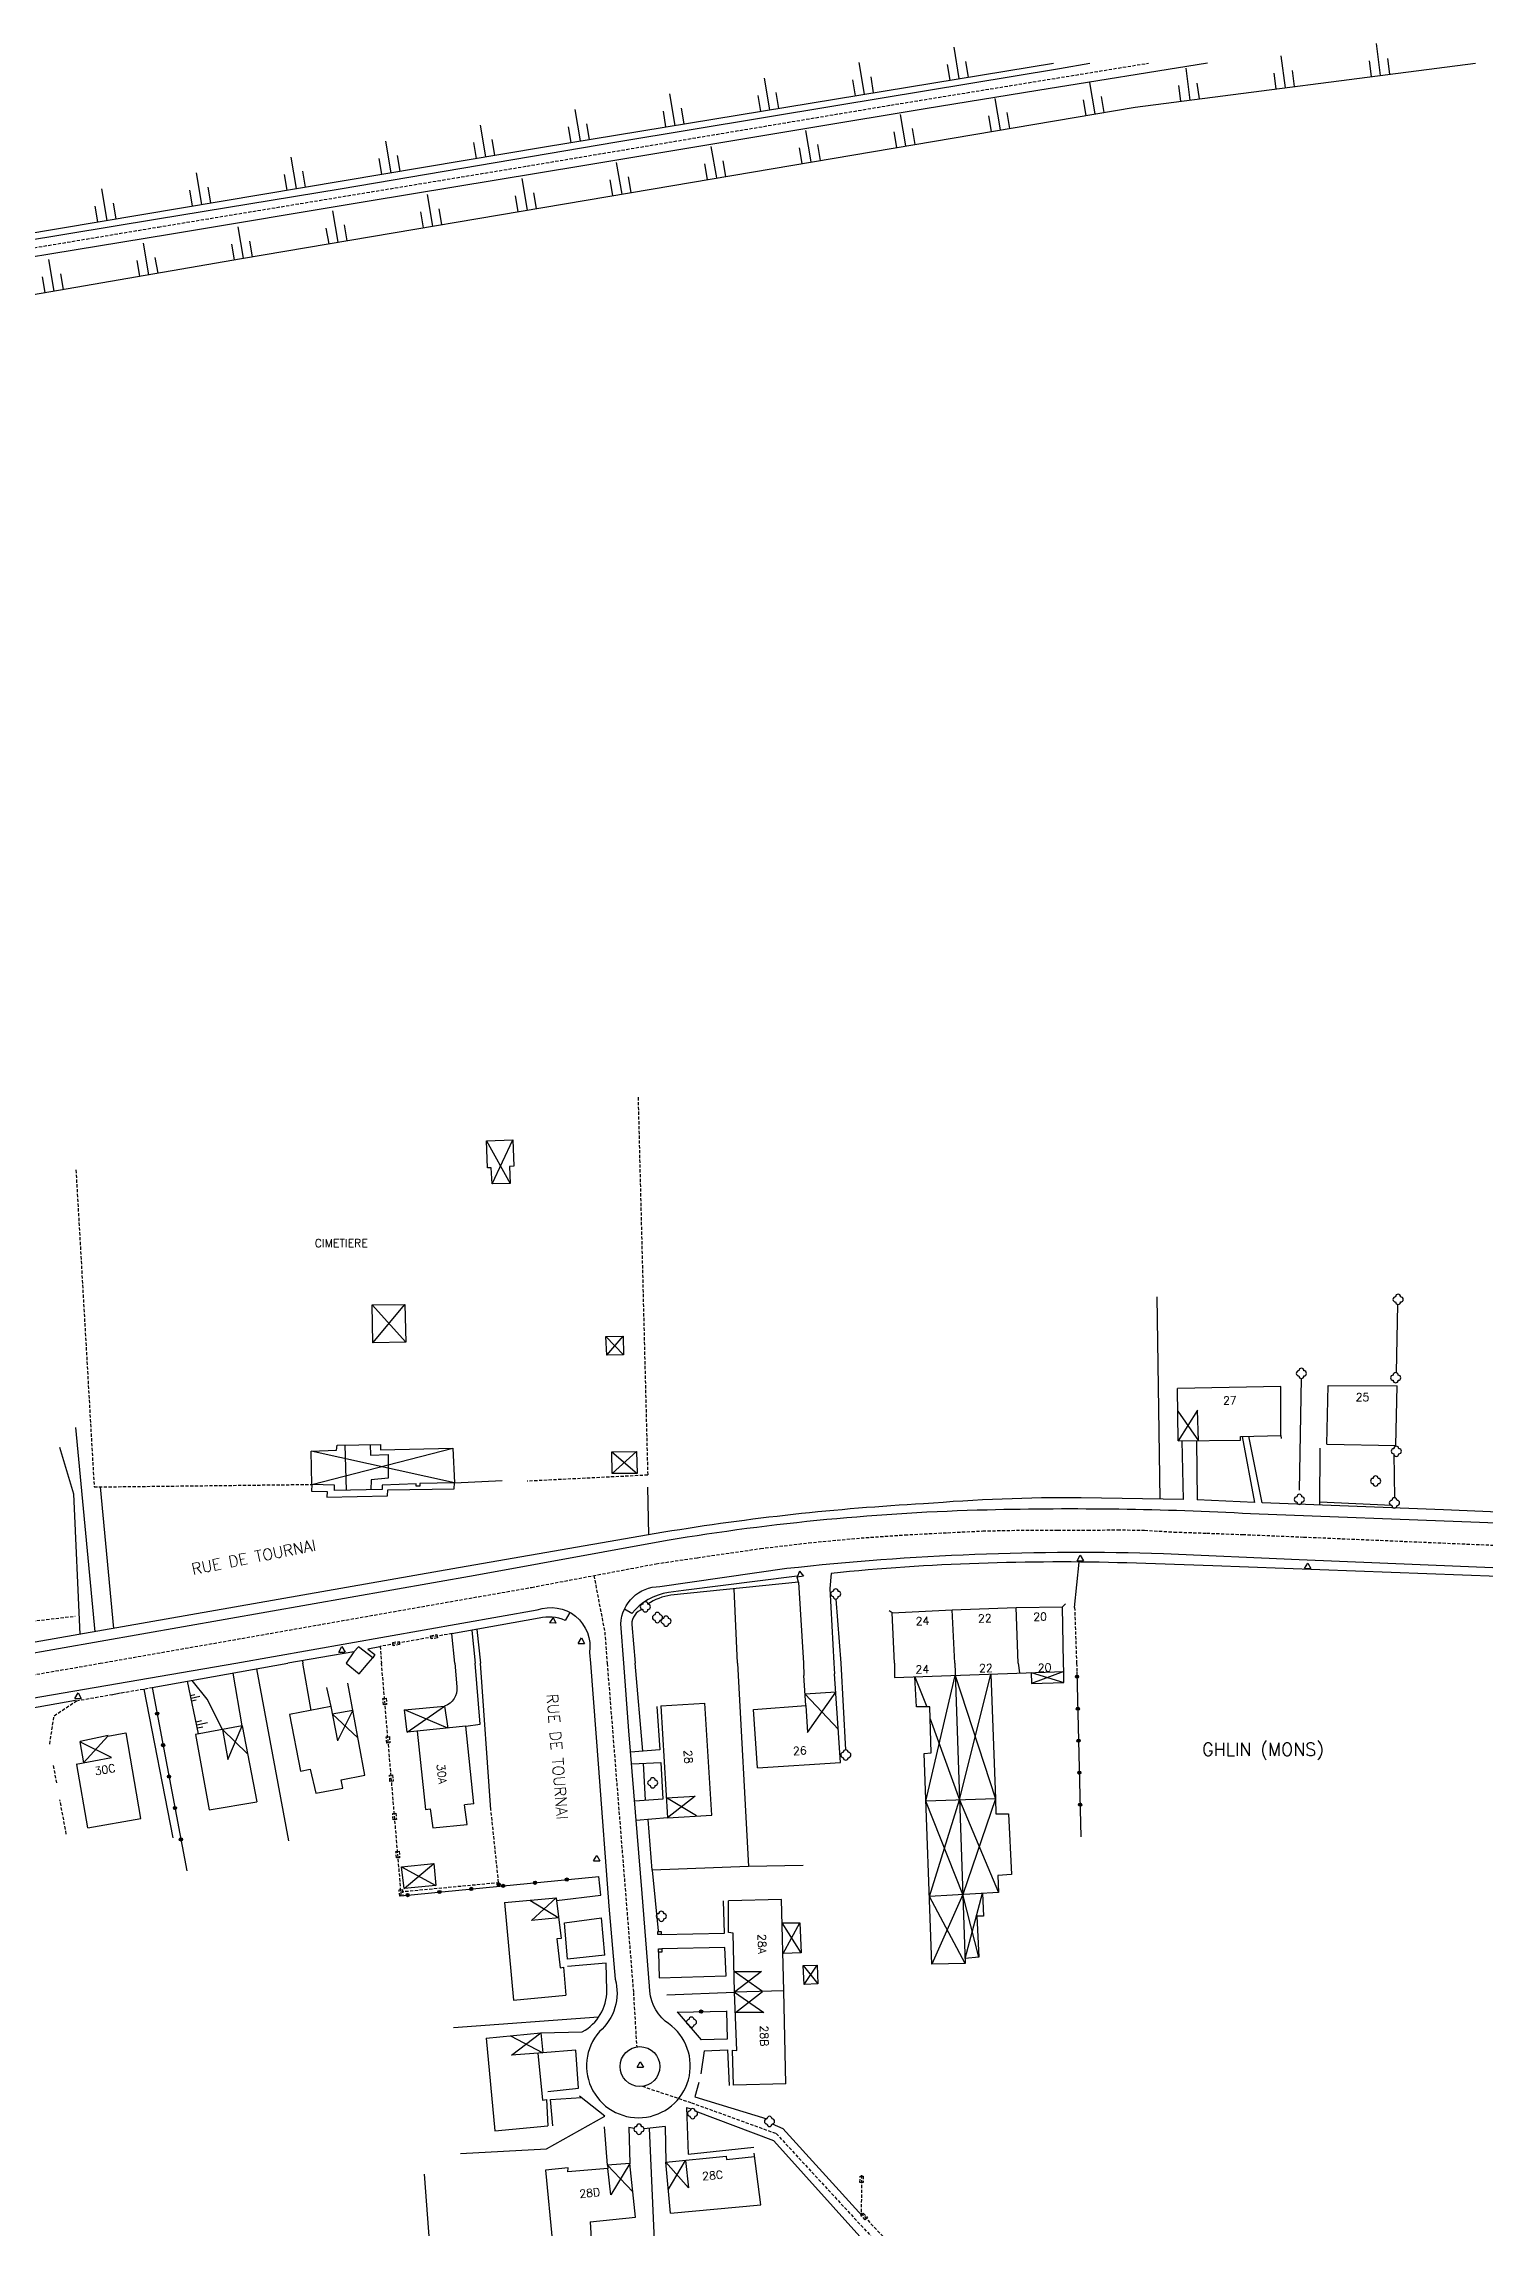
# Model space of a CAD drawing. Header units: millimetres. Extents: x 115992 to 117000, y 129000 to 130003.
# Drawn here: x 116596.4 to 116821.6, y 129661.9 to 130003 of the extents above; entities that cross this region are included whole.
import ezdxf
from ezdxf.enums import TextEntityAlignment as Align

# ---------------------------------------------------------------- set-up
doc = ezdxf.new("R2010")
doc.units = ezdxf.units.MM
doc.linetypes.add('DASHED', pattern=[0.75, 0.5, -0.25])
for name, color, linetype in [('W0001', 6, 'DASHED'), ('W0008', 7, 'CONTINUOUS'), ('W0100', 7, 'CONTINUOUS'), ('W0112', 1, 'DASHED'), ('W0211', 2, 'CONTINUOUS'), ('W0300', 7, 'CONTINUOUS'), ('W0310', 3, 'CONTINUOUS'), ('W0322', 7, 'CONTINUOUS'), ('W0471', 7, 'CONTINUOUS'), ('W0515', 5, 'CONTINUOUS'), ('W0980', 7, 'CONTINUOUS'), ('W0984', 7, 'CONTINUOUS'), ('W0989', 7, 'CONTINUOUS'), ('W0991', 7, 'CONTINUOUS')]:
    doc.layers.add(name, color=color, linetype=linetype)
doc.styles.get("Standard").update_dxf_attribs({"font": 'romans.shx', "width": 0.85})

msp = doc.modelspace()

# ---------------------------------------------------------------- linework, layer by layer
at = {"layer": 'W0001'}
for points in [[(116500, 129955.21), (116555, 129964.48), (116614.34, 129974.39), (116671.96, 129983.91), (116728.83, 129993.44), (116769.12, 130000)], [(116605.27, 129750), (116672.69, 129761.87), (116692.15, 129765.55), (116698.6, 129766.5), (116708.46, 129767.93), (116715.98, 129768.82), (116724.17, 129769.59), (116731.04, 129770.06), (116737.7, 129770.41), (116743.2, 129770.68), (116749.18, 129770.8), (116754.89, 129770.8), (116759.58, 129770.79), (116764.27, 129770.86), (116768.48, 129770.78), (116773.1, 129770.51), (116778.19, 129770.33), (116783.82, 129770.12), (116793.33, 129769.73), (116828.05, 129768.24), (116875.88, 129766.35), (116895.36, 129765.67), (116914.33, 129764.8), (117000, 129761.03)], [(116682.42, 129763.71), (116684.12, 129754.87), (116684.5, 129750)], [(116500, 129731.88), (116605.27, 129750)], [(116684.5, 129750), (116688.6, 129698.57), (116689.11, 129690.07)], [(116690, 129683.92), (116697.66, 129681.35), (116710.91, 129676.54), (116774.34, 129607.87), (116775.74, 129606.69), (116776.53, 129605.94), (116788.21, 129594.22), (116790.37, 129592.24), (116791.27, 129587.49), (116796.03, 129575.93), (116801.02, 129565.05), (116804.14, 129558.5)]]:
    msp.add_lwpolyline(points, dxfattribs=at)
at = {"layer": 'W0008'}
for points in [[(116778.32, 130000), (116751.78, 129995.7), (116734.2, 129992.86), (116716.31, 129989.88), (116680.7, 129983.96), (116646.98, 129978.4), (116616.09, 129973.23), (116575.45, 129966.57), (116554.56, 129963.07), (116536.3, 129960.1), (116500, 129953.91)], [(116500, 129956.48), (116540.44, 129963.37), (116578.62, 129969.77), (116614.23, 129975.66), (116642.8, 129980.38), (116686.01, 129987.68), (116720.25, 129993.37), (116755.21, 129999.17), (116759.92, 130000)], [(116785.68, 129775.11), (116776.68, 129775.52)], [(116892.41, 129771.05), (116892.41, 129770.7), (116815.21, 129773.96), (116786.84, 129775.09)], [(116500, 129728.32), (116626.46, 129750)], [(116613.42, 129746.23), (116634.61, 129750)], [(116644.91, 129751.81), (116634.61, 129750)], [(116648.96, 129752.55), (116647.11, 129752.2), (116648.17, 129751.38), (116647.86, 129750.87)], [(116549.92, 129735.18), (116578.9, 129740.23), (116601.42, 129744.22)], [(116606.97, 129745.07), (116608.47, 129745.39)]]:
    msp.add_lwpolyline(points, dxfattribs=at)
for points in [[(116774.54, 129775.58), (116758.55, 129775.86, 0.022279), (116733.95, 129774.91, 0.027383), (116693.35, 129770.47), (116661.27, 129764.9), (116584.36, 129751.41), (116576.63, 129750)], [(116585.68, 129750), (116663.87, 129763.76), (116693.89, 129769.25, -0.034799), (116743.9, 129774, -0.019705), (116785.05, 129773.41), (116820.8, 129772.06), (116902.46, 129768.8), (116971.74, 129766.06), (117000, 129764.57)], [(116687.1, 129750), (116686.63, 129756.16, -0.400388), (116692.75, 129762), (116712.59, 129764.85, -0.034872), (116771.42, 129767.17), (116792.62, 129766.22), (116868.3, 129763.08), (116894.23, 129762.1, -0.480608), (116902.24, 129754.91), (116902.4, 129750)], [(116714.2, 129763.64), (116696.41, 129761.4), (116694.1, 129761.06, 0.192002), (116688.34, 129757.78), (116687.19, 129758.44)], [(116829.29, 129763.35), (116779.14, 129765.25), (116765.71, 129765.68, 0.032457), (116719.5, 129764.05, 4.95447)], [(116626.46, 129750), (116673.58, 129758.33, -0.573076), (116681.74, 129751.68), (116681.9, 129750)], [(116678.66, 129757.95), (116677.93, 129756.69, 0.171203), (116673.87, 129757.03), (116660.25, 129754.58)], [(116681.9, 129750), (116683.14, 129733.6), (116684.77, 129712.04), (116685.74, 129700.66, -0.294258), (116683.28, 129692.47, 2.753554), (116693.57, 129694.07, -0.212703), (116691.11, 129699.54), (116689.99, 129714.06), (116687.9, 129739.43), (116687.1, 129750)]]:
    msp.add_lwpolyline(points, format="xyb", dxfattribs=at)
msp.add_circle((116689.62, 129687), 3.11, dxfattribs=at)
at = {"layer": 'W0100'}
for points in [[(116665.65, 129831.65), (116669.74, 129831.78), (116669.91, 129827.67), (116669.26, 129827.63), (116669.32, 129824.94), (116666.51, 129824.9), (116666.36, 129827.4), (116665.78, 129827.4), (116665.65, 129831.65), (116669.32, 129824.94)], [(116666.51, 129824.9), (116669.74, 129831.78)], [(116647.79, 129805.98), (116652.89, 129806.04), (116653.05, 129800.17), (116647.89, 129800.05), (116647.79, 129805.98), (116653.05, 129800.17)], [(116647.89, 129800.05), (116652.89, 129806.04)], [(116684.29, 129801.05), (116687.02, 129801.09), (116687.06, 129798.2), (116684.45, 129798.14), (116684.29, 129801.05), (116687.06, 129798.2)], [(116684.45, 129798.14), (116687.02, 129801.09)], [(116783.47, 129785.43), (116789.8, 129785.61), (116789.75, 129793.27), (116773.65, 129792.93)], [(116773.75, 129784.74), (116773.65, 129792.93)], [(116796.94, 129784.26), (116797.15, 129793.38)], [(116797.15, 129793.38), (116807.97, 129793.35)], [(116807.76, 129784.02), (116807.97, 129793.35)], [(116773.69, 129789.37), (116776.9, 129784.78), (116776.77, 129789.54), (116773.75, 129784.74)], [(116638.37, 129777.95), (116638.25, 129783.16), (116642.19, 129783.3), (116642.28, 129784.08), (116649.06, 129784.21), (116649.1, 129783.35), (116660.37, 129783.62), (116660.65, 129778.22), (116655.21, 129778.08), (116655.21, 129777.66), (116654.67, 129777.65), (116654.67, 129778.05), (116649.33, 129777.81), (116649.33, 129777.17), (116641.87, 129776.99), (116641.87, 129777.81), (116638.37, 129777.95), (116660.37, 129783.62)], [(116643.75, 129777.03), (116643.56, 129784.1)], [(116647.46, 129784.18), (116647.5, 129782.52), (116650.25, 129782.61), (116650.29, 129778.91), (116647.64, 129778.68), (116647.55, 129777.12)], [(116773.75, 129784.74), (116783.48, 129784.87)], [(116783.48, 129784.87), (116783.47, 129785.43)], [(116789.8, 129785.61), (116789.84, 129785.13)], [(116796.94, 129784.26), (116807.76, 129784.02)], [(116660.65, 129778.22), (116638.25, 129783.16)], [(116685.22, 129783.04), (116689.06, 129783.09), (116689.2, 129779.67), (116685.27, 129779.63), (116685.22, 129783.04), (116689.2, 129779.67)], [(116685.27, 129779.63), (116689.06, 129783.09)], [(116660.65, 129778.22), (116668.07, 129778.54)], [(116729.02, 129757.87), (116728.57, 129758.21)], [(116729.02, 129757.87), (116738.39, 129758.35), (116748.39, 129758.72), (116755.68, 129758.84), (116756.12, 129759.27)], [(116729.42, 129750), (116729.02, 129757.87)], [(116738.82, 129750), (116738.39, 129758.35)], [(116748.71, 129750), (116748.39, 129758.72)], [(116755.83, 129750), (116755.68, 129758.84)], [(116644.91, 129751.81), (116643.7, 129750)], [(116643.7, 129750), (116645.75, 129748.36), (116647.14, 129750)], [(116647.14, 129750), (116647.86, 129750.87), (116645.66, 129752.56), (116644.91, 129751.81)], [(116729.42, 129750), (116729.41, 129747.77), (116755.84, 129748.74), (116755.83, 129750)], [(116738.82, 129750), (116740.46, 129703.12), (116735.26, 129702.99), (116734.03, 129735.92), (116735.15, 129736), (116734.92, 129743.18), (116732.85, 129743.18), (116732.57, 129747.89), (116734.47, 129743.18)], [(116748.71, 129750), (116748.93, 129748.49)], [(116628.29, 129735.88), (116624.39, 129739.67), (116625.2, 129734.99), (116627.45, 129740.24), (116626.03, 129748.47)], [(116636.55, 129733.16), (116638.08, 129733.45), (116638.97, 129729.72), (116643.21, 129730.51), (116642.93, 129731.82), (116646.61, 129732.52), (116643.95, 129746.9)], [(116707.36, 129742.8), (116715.53, 129743.39), (116715.24, 129748.1)], [(116720.97, 129734.53), (116720.04, 129748.35)], [(116734.98, 129741.33), (116739.56, 129728.66), (116744.47, 129748.32), (116745.19, 129728.83), (116734.31, 129728.44), (116738.88, 129748.12), (116745.19, 129728.83), (116745.25, 129726.5), (116747.21, 129726.5), (116747.66, 129717.01), (116745.53, 129716.84), (116745.64, 129714.21), (116734.86, 129713.59), (116739.56, 129728.66), (116745.64, 129714.21)], [(116750.78, 129748.56), (116750.81, 129746.83), (116755.87, 129747.01), (116755.84, 129748.74), (116750.81, 129746.83)], [(116750.78, 129748.56), (116755.87, 129747.01)], [(116641.33, 129743.23), (116634.86, 129741.98)], [(116640.64, 129746.2), (116641.33, 129743.23)], [(116641.33, 129743.23), (116642.36, 129737.88)], [(116653.22, 129739.22), (116652.85, 129742.73), (116659.1, 129743.3), (116659.59, 129739.88), (116652.85, 129742.73)], [(116653.22, 129739.22), (116659.1, 129743.3)], [(116692.89, 129743.34), (116699.74, 129743.76)], [(116692.89, 129743.34), (116693.95, 129725.87)], [(116700.85, 129726.29), (116699.74, 129743.76)], [(116715.53, 129743.39), (116715.82, 129739.17), (116720.24, 129745.47), (116715.42, 129745.18), (116720.63, 129739.68)], [(116627.45, 129740.24), (116620.17, 129738.88)], [(116627.45, 129740.24), (116629.73, 129728.35)], [(116634.86, 129741.98), (116636.55, 129733.16)], [(116641.55, 129742.1), (116644.73, 129742.67), (116642.36, 129737.88)], [(116641.55, 129742.1), (116645.53, 129738.37)], [(116662.4, 129740.17), (116653.22, 129739.22)], [(116663.65, 129728.05), (116662.4, 129740.17)], [(116707.97, 129733.66), (116707.36, 129742.8)], [(116601.54, 129734.22), (116607.03, 129735.27), (116602.11, 129737.75), (116602.68, 129734.46), (116606.46, 129738.64), (116609.26, 129739.13)], [(116606.5, 129738.72), (116602.15, 129737.79)], [(116611.6, 129725.74), (116609.31, 129739.14)], [(116620.17, 129738.88), (116622.32, 129727.12)], [(116654.83, 129739.39), (116656.13, 129727.15), (116656.86, 129727.25), (116657.23, 129724.28), (116662.6, 129724.8), (116662.23, 129727.9)], [(116603.33, 129724.31), (116601.62, 129734.17)], [(116707.97, 129733.66), (116720.97, 129734.53)], [(116622.32, 129727.12), (116629.73, 129728.35)], [(116663.65, 129728.05), (116662.23, 129727.9)], [(116698.46, 129726.15), (116693.76, 129728.96), (116698.25, 129729.22), (116693.95, 129725.87)], [(116693.95, 129725.87), (116700.85, 129726.29)], [(116745.19, 129728.83), (116740.08, 129713.89), (116734.31, 129728.44)], [(116603.33, 129724.31), (116611.6, 129725.74)], [(116652.34, 129718.21), (116657.39, 129718.73), (116657.72, 129715.29), (116652.75, 129714.81), (116652.34, 129718.21), (116657.72, 129715.29)], [(116652.75, 129714.81), (116657.39, 129718.73)], [(116668.45, 129712.62), (116676.54, 129713.38)], [(116668.45, 129712.62), (116669.88, 129697.39)], [(116672.39, 129712.99), (116676.92, 129710.25), (116672.67, 129709.84), (116676.54, 129713.38)], [(116676.54, 129713.38), (116677.31, 129707.02), (116676.63, 129706.93), (116677.13, 129702.43), (116677.68, 129702.52), (116678.05, 129698.15)], [(116704.41, 129698.61), (116704.17, 129707.84), (116703.47, 129707.92), (116703.48, 129712.9)], [(116711.76, 129713.11), (116703.48, 129712.9)], [(116712.13, 129698.82), (116711.76, 129713.11)], [(116740.46, 129703.12), (116734.86, 129713.59)], [(116742.56, 129704.08), (116740.08, 129713.89), (116735.26, 129702.99)], [(116743.17, 129714.07), (116743.29, 129710.52), (116742.28, 129710.52), (116742.56, 129704.08), (116740.43, 129703.9), (116743.17, 129714.07)], [(116714.8, 129704.78), (116711.85, 129709.47)], [(116711.85, 129709.47), (116714.63, 129709.43), (116714.8, 129704.78), (116711.98, 129704.69), (116714.63, 129709.43)], [(116715.12, 129702.78), (116717.33, 129702.82), (116717.41, 129699.92), (116715.29, 129699.8), (116715.12, 129702.78), (116717.41, 129699.92)], [(116715.29, 129699.8), (116717.33, 129702.82)], [(116704.24, 129684.12), (116704.08, 129689.55), (116704.74, 129689.51), (116704.41, 129698.61), (116708.99, 129695.43), (116704.53, 129695.47), (116708.75, 129698.73)], [(116708.75, 129698.73), (116704.33, 129701.84), (116708.62, 129701.84), (116704.41, 129698.61)], [(116712.13, 129698.82), (116704.41, 129698.61)], [(116712.44, 129684.3), (116712.13, 129698.82)], [(116669.88, 129697.39), (116678.05, 129698.15)], [(116665.58, 129691.43), (116674.14, 129692.25)], [(116669.4, 129691.79), (116674.44, 129689.15)], [(116674.14, 129692.25), (116674.44, 129689.15), (116669.57, 129688.78), (116674.14, 129692.25)], [(116665.58, 129691.43), (116666.95, 129676.95)], [(116673.65, 129689.09), (116674.37, 129681.76), (116675.04, 129681.84), (116675.25, 129677.74)], [(116712.44, 129684.3), (116704.24, 129684.12)], [(116666.95, 129676.95), (116675.25, 129677.74)], [(116688.06, 129671.86), (116684.53, 129671.58), (116684.6, 129671.09), (116678.35, 129670.57), (116678.39, 129671.17), (116674.87, 129670.83), (116675.96, 129659.44), (116681.98, 129660.11)], [(116684.53, 129671.58), (116688.52, 129667.41)], [(116688.06, 129671.86), (116685.09, 129666.95), (116684.6, 129671.09)], [(116688.94, 129663.48), (116688.06, 129671.86)], [(116693.65, 129672.04), (116703.07, 129672.98), (116703.14, 129672.46), (116707.51, 129672.96)], [(116694.05, 129667.74), (116696.74, 129672.35), (116697.19, 129668.04), (116693.65, 129672.04)], [(116694.39, 129664.1), (116693.65, 129672.04)], [(116708.51, 129665.41), (116707.45, 129673.47)], [(116694.39, 129664.1), (116708.51, 129665.41)], [(116681.84, 129662.73), (116688.94, 129663.48)], [(116681.84, 129662.73), (116681.98, 129660.11)]]:
    msp.add_lwpolyline(points, dxfattribs=at)
at = {"layer": 'W0112'}
for p, q in [((116650.99, 129753.25), (116651.98, 129753.42)), ((116651.08, 129752.75), (116650.99, 129753.25)), ((116651.98, 129753.42), (116652.06, 129752.93)), ((116656.9, 129754.3), (116657.88, 129754.48)), ((116656.99, 129753.81), (116656.9, 129754.3)), ((116657.97, 129753.99), (116656.99, 129753.81)), ((116657.88, 129754.48), (116657.97, 129753.99)), ((116652.06, 129752.93), (116651.08, 129752.75)), ((116649.46, 129744.5), (116649.95, 129744.54)), ((116649.54, 129743.5), (116649.46, 129744.5)), ((116650.04, 129743.54), (116649.54, 129743.5)), ((116649.95, 129744.54), (116650.04, 129743.54)), ((116649.97, 129738.52), (116650.46, 129738.56)), ((116650.05, 129737.52), (116649.97, 129738.52)), ((116650.55, 129737.57), (116650.05, 129737.52)), ((116650.46, 129738.56), (116650.55, 129737.57)), ((116650.47, 129732.54), (116650.97, 129732.58)), ((116650.56, 129731.55), (116650.47, 129732.54)), ((116651.06, 129731.59), (116650.56, 129731.55)), ((116650.97, 129732.58), (116651.06, 129731.59)), ((116650.98, 129726.56), (116651.48, 129726.61)), ((116651.07, 129725.57), (116650.98, 129726.56)), ((116651.48, 129726.61), (116651.56, 129725.61)), ((116651.56, 129725.61), (116651.07, 129725.57)), ((116651.49, 129720.58), (116651.99, 129720.63)), ((116651.58, 129719.59), (116651.49, 129720.58)), ((116652.07, 129719.63), (116651.58, 129719.59)), ((116651.99, 129720.63), (116652.07, 129719.63)), ((116652, 129714.61), (116652.5, 129714.65)), ((116652.08, 129713.61), (116652, 129714.61)), ((116652.58, 129713.65), (116652.08, 129713.61)), ((116652.5, 129714.65), (116652.58, 129713.65)), ((116692.43, 129707.62), (116692.43, 129708.12)), ((116692.43, 129708.12), (116692.93, 129708.12)), ((116692.93, 129707.62), (116692.43, 129707.62)), ((116692.93, 129708.12), (116692.93, 129707.62)), ((116692.52, 129704.88), (116692.52, 129705.38)), ((116692.52, 129705.38), (116693.02, 129705.38)), ((116693.02, 129704.88), (116692.52, 129704.88)), ((116693.02, 129705.38), (116693.02, 129704.88)), ((116724, 129668.9), (116724.02, 129669.9)), ((116724.5, 129668.89), (116724, 129668.9)), ((116724.02, 129669.9), (116724.52, 129669.89)), ((116724.52, 129669.89), (116724.5, 129668.89)), ((116724.14, 129663.78), (116724.5, 129664.12)), ((116724.82, 129663.05), (116724.14, 129663.78)), ((116724.5, 129664.12), (116725.19, 129663.39)), ((116725.19, 129663.39), (116724.82, 129663.05))]:
    msp.add_line(p, q, dxfattribs=at)
for points in [[(116689.33, 129838.44), (116690.83, 129779.4), (116671.98, 129778.45)], [(116601.48, 129827.08), (116604.33, 129777.55), (116638.37, 129777.95)], [(116577.47, 129754.62), (116601.36, 129757.36)], [(116757.54, 129758.74), (116757.86, 129750)], [(116660.27, 129754.65), (116649.01, 129752.64), (116649.24, 129750)], [(116652.33, 129713.69), (116649.24, 129750)], [(116757.86, 129750), (116757.91, 129748.65)], [(116597.39, 129737.39), (116598.06, 129741.81), (116601.56, 129744.14), (116607.15, 129745.14)], [(116608.56, 129745.39), (116613.4, 129746.22)], [(116598.48, 129731.31), (116597.98, 129734.06)], [(116599.98, 129723.32), (116598.98, 129728.65)], [(116652.2, 129714.31), (116667.52, 129715.76), (116666.34, 129727.1)], [(116724.27, 129670.01), (116724.19, 129664.1), (116745.61, 129641.19), (116744.86, 129658.52)]]:
    msp.add_lwpolyline(points, dxfattribs=at)
at = {"layer": 'W0211'}
for p, q in [((116738.65, 130002.5), (116739.46, 129997.57)), ((116804.67, 130003.04), (116805.31, 129998.08)), ((116723.85, 130000.07), (116724.66, 129995.13)), ((116737.63, 129999.8), (116738.04, 129997.33)), ((116740.48, 130000.27), (116740.89, 129997.8)), ((116774.91, 129999.19), (116775.56, 129994.23)), ((116789.79, 130001.11), (116790.43, 129996.15)), ((116791.54, 129998.82), (116791.86, 129996.34)), ((116803.56, 130000.37), (116803.88, 129997.89)), ((116806.42, 130000.74), (116806.74, 129998.26)), ((116709.05, 129997.63), (116709.86, 129992.7)), ((116722.83, 129997.36), (116723.24, 129994.9)), ((116725.68, 129997.83), (116726.09, 129995.37)), ((116759.88, 129996.99), (116760.72, 129992.06)), ((116773.8, 129996.52), (116774.12, 129994.04)), ((116776.67, 129996.89), (116776.99, 129994.41)), ((116788.68, 129998.45), (116789, 129995.97)), ((116679.45, 129992.76), (116680.26, 129987.83)), ((116693.23, 129992.5), (116693.63, 129990.03)), ((116694.25, 129995.2), (116695.06, 129990.26)), ((116696.08, 129992.96), (116696.48, 129990.5)), ((116708.03, 129994.93), (116708.44, 129992.46)), ((116710.88, 129995.4), (116711.28, 129992.93)), ((116745.09, 129994.49), (116745.93, 129989.56)), ((116746.93, 129992.26), (116747.35, 129989.8)), ((116758.88, 129994.28), (116759.29, 129991.82)), ((116761.72, 129994.76), (116762.14, 129992.3)), ((116664.63, 129990.29), (116665.46, 129985.36)), ((116678.43, 129990.06), (116678.83, 129987.59)), ((116681.28, 129990.53), (116681.68, 129988.06)), ((116715.51, 129989.48), (116716.35, 129984.55)), ((116729.3, 129989.28), (116729.71, 129986.81)), ((116730.3, 129991.98), (116731.14, 129987.05)), ((116732.14, 129989.76), (116732.56, 129987.29)), ((116744.09, 129991.78), (116744.5, 129989.32)), ((116635.05, 129985.33), (116635.88, 129980.4)), ((116649.84, 129987.81), (116650.67, 129982.88)), ((116651.68, 129985.58), (116652.09, 129983.12)), ((116663.62, 129987.59), (116664.04, 129985.12)), ((116666.47, 129988.07), (116666.89, 129985.6)), ((116700.72, 129986.98), (116701.56, 129982.05)), ((116714.51, 129986.78), (116714.92, 129984.31)), ((116717.35, 129987.26), (116717.77, 129984.79)), ((116620.25, 129982.85), (116621.08, 129977.91)), ((116634.04, 129982.62), (116634.45, 129980.16)), ((116636.89, 129983.1), (116637.3, 129980.64)), ((116648.83, 129985.11), (116649.25, 129982.64)), ((116671.14, 129981.96), (116671.98, 129977.03)), ((116684.93, 129981.77), (116685.35, 129979.3)), ((116685.93, 129984.47), (116686.77, 129979.54)), ((116687.77, 129982.25), (116688.19, 129979.78)), ((116699.72, 129984.27), (116700.13, 129981.81)), ((116702.56, 129984.75), (116702.98, 129982.29)), ((116605.46, 129980.36), (116606.29, 129975.43)), ((116619.25, 129980.14), (116619.66, 129977.68)), ((116622.09, 129980.62), (116622.51, 129978.15)), ((116656.35, 129979.45), (116657.19, 129974.52)), ((116670.14, 129979.25), (116670.56, 129976.79)), ((116672.98, 129979.74), (116673.4, 129977.27)), ((116604.45, 129977.66), (116604.87, 129975.19)), ((116607.3, 129978.14), (116607.71, 129975.67)), ((116641.57, 129976.94), (116642.4, 129972.01)), ((116655.35, 129976.74), (116655.77, 129974.28)), ((116658.2, 129977.23), (116658.62, 129974.76)), ((116611.98, 129971.87), (116612.83, 129966.94)), ((116625.77, 129971.72), (116626.19, 129969.25)), ((116626.78, 129974.42), (116627.62, 129969.5)), ((116628.62, 129972.2), (116629.04, 129969.74)), ((116640.56, 129974.23), (116640.98, 129971.77)), ((116643.41, 129974.71), (116643.83, 129972.25)), ((116597.2, 129969.32), (116598.05, 129964.39)), ((116610.99, 129969.16), (116611.41, 129966.7)), ((116613.83, 129969.65), (116614.26, 129967.19)), ((116596.21, 129966.61), (116596.63, 129964.14)), ((116599.05, 129967.1), (116599.48, 129964.64)), ((116620.08, 129745.05), (116619.4, 129744.9)), ((116620.85, 129744.8), (116619.48, 129744.51)), ((116620.25, 129744.26), (116619.56, 129744.11)), ((116621.09, 129740.99), (116620.26, 129740.81)), ((116622.02, 129740.69), (116620.36, 129740.33)), ((116621.29, 129740.03), (116620.46, 129739.85))]:
    msp.add_line(p, q, dxfattribs=at)
for points in [[(116500, 129947), (116557.76, 129957.43), (116627.33, 129969.45), (116691.35, 129980.32), (116767.02, 129993.13), (116820.18, 130000)], [(116620.65, 129738.97), (116618.91, 129747.21)]]:
    msp.add_lwpolyline(points, dxfattribs=at)
at = {"layer": 'W0300'}
for centre, start, end in [((116807.7, 129806.86), 90, 270), ((116808.1, 129807.26), 0, 180), ((116808.1, 129806.46), 180, 0), ((116808.5, 129806.86), 270, 90), ((116792.59, 129795.3), 90, 270), ((116792.99, 129795.7), 0, 180), ((116792.99, 129794.9), 180, 0), ((116793.39, 129795.3), 270, 90), ((116807.32, 129794.62), 90, 270), ((116807.72, 129795.02), 0, 180), ((116807.72, 129794.22), 180, 0), ((116808.12, 129794.62), 270, 90), ((116807.82, 129783.53), 0, 180), ((116807.42, 129783.13), 90, 270), ((116807.82, 129782.73), 180, 0), ((116808.22, 129783.13), 270, 90), ((116804.19, 129778.48), 90, 270), ((116804.59, 129778.88), 0, 180), ((116804.59, 129778.08), 180, 0), ((116804.99, 129778.48), 270, 90), ((116792.27, 129775.61), 90, 270), ((116792.67, 129776.01), 0, 180), ((116792.67, 129775.21), 180, 0), ((116793.07, 129775.61), 270, 90), ((116807.13, 129775.06), 90, 270), ((116807.53, 129775.46), 0, 180), ((116807.53, 129774.66), 180, 0), ((116807.93, 129775.06), 270, 90), ((116719.82, 129760.84), 90, 270), ((116720.22, 129761.24), 0, 180), ((116720.22, 129760.44), 180, 0), ((116720.62, 129760.84), 270, 90), ((116690.06, 129758.83), 90, 270), ((116690.46, 129759.23), 0, 180), ((116690.46, 129758.43), 180, 0), ((116690.86, 129758.83), 270, 90), ((116691.96, 129757.15), 90, 270), ((116692.36, 129757.55), 0, 180), ((116692.36, 129756.75), 180, 0), ((116692.76, 129757.15), 270, 90), ((116693.3, 129756.59), 90, 270), ((116693.7, 129756.99), 0, 180), ((116694.1, 129756.59), 270, 90), ((116693.7, 129756.19), 180, 0), ((116721.79, 129736.08), 0, 180), ((116721.39, 129735.68), 90, 270), ((116721.79, 129735.28), 180, 0), ((116722.19, 129735.68), 270, 90), ((116691.22, 129731.33), 90, 270), ((116691.62, 129731.73), 0, 180), ((116691.62, 129730.93), 180, 0), ((116692.02, 129731.33), 270, 90), ((116692.56, 129710.48), 90, 270), ((116692.96, 129710.88), 0, 180), ((116692.96, 129710.08), 180, 0), ((116693.36, 129710.48), 270, 90), ((116697.27, 129693.94), 90, 270), ((116697.67, 129694.34), 0, 180), ((116697.67, 129693.54), 180, 0), ((116698.07, 129693.94), 270, 90), ((116697.44, 129679.65), 90, 270), ((116697.84, 129680.05), 0, 180), ((116697.84, 129679.25), 180, 0), ((116698.24, 129679.65), 270, 90), ((116709.47, 129678.43), 90, 270), ((116709.87, 129678.83), 0, 180), ((116710.27, 129678.43), 270, 90), ((116689.07, 129677.21), 90, 270), ((116689.47, 129677.61), 0, 180), ((116689.47, 129676.81), 180, 0), ((116689.87, 129677.21), 270, 90), ((116709.87, 129678.03), 180, 0)]:
    msp.add_arc(centre, 0.4, start, end, dxfattribs=at)
at = {"layer": 'W0310'}
for points in [[(116808.03, 129806.07), (116807.81, 129795.41)], [(116792.96, 129794.5), (116792.66, 129777.05)], [(116807.42, 129782.73), (116807.52, 129775.86)], [(116691.01, 129770.06), (116690.85, 129777.53)], [(116807.13, 129774.66), (116795.85, 129775.16)], [(116704.85, 129750), (116704.37, 129761.66)], [(116719.27, 129761.69), (116719.9, 129750)], [(116720.21, 129760.04), (116721.01, 129750)], [(116664.13, 129755.28), (116664.71, 129750)], [(116666.34, 129727.1), (116664.71, 129750)], [(116690.06, 129736.28), (116688.88, 129750)], [(116704.85, 129750), (116706.59, 129718.25)], [(116719.9, 129750), (116720.04, 129748.35)], [(116721.01, 129750), (116721.76, 129736.48)], [(116612.07, 129745.97), (116616.65, 129722.74)], [(116715.11, 129718.41), (116706.59, 129718.25), (116691.53, 129717.67), (116690.9, 129725.61)], [(116683.52, 129713.8), (116683.19, 129716.71)], [(116691.53, 129717.67), (116692.47, 129708.23)], [(116684.11, 129704.39), (116683.61, 129710.22)], [(116692.52, 129704.88), (116692.65, 129700.87)], [(116695.46, 129695.55), (116699.18, 129691.19)], [(116683.17, 129694.74), (116660.51, 129693.06)], [(116680.02, 129683.65), (116679.6, 129689.56), (116674.44, 129689.15)], [(116699.67, 129689.47), (116699.14, 129685.84)], [(116661.6, 129673.41), (116675.02, 129674.16), (116684.11, 129679.24), (116680.19, 129682.4)], [(116698.84, 129684.5), (116698.18, 129682.25), (116709.47, 129678.83)], [(116696.92, 129680.58), (116697.62, 129680.39)], [(116741.99, 129641.25), (116724.45, 129659.91), (116710.53, 129675.4), (116698.24, 129680.05)], [(116687.86, 129677.52), (116688.71, 129677.38)], [(116693.57, 129677.64), (116690.27, 129677.28)], [(116691.07, 129677.37), (116691.9, 129658.65)], [(116710.27, 129678.03), (116711.93, 129677.34), (116724.35, 129663.68)], [(116655.91, 129670.2), (116657.36, 129650.78)]]:
    msp.add_lwpolyline(points, dxfattribs=at)
for points in [[(116714.41, 129762.7), (116694.44, 129760.63, 0.123845), (116690.86, 129759.23, 3.521263)], [(116690.06, 129758.43, 0.334483), (116688.34, 129756.07), (116688.88, 129750)], [(116674.14, 129692.25), (116680.61, 129692.43, 0.27683), (116684.44, 129698.89), (116684.36, 129703.14)]]:
    msp.add_lwpolyline(points, format="xyb", dxfattribs=at)
at = {"layer": 'W0322'}
for points in [[(116757.91, 129748.65), (116758.53, 129722.91)], [(116613.4, 129746.22), (116618.82, 129717.57)], [(116652.25, 129713.69), (116683.18, 129716.69)], [(116667.52, 129715.75), (116667.56, 129715.17)], [(116695.42, 129695.51), (116703.14, 129695.68)]]:
    msp.add_lwpolyline(points, dxfattribs=at)
for centre, radius in [((116757.93, 129747.91), 0.25), ((116757.93, 129747.91), 0.15), ((116758.05, 129742.91), 0.25), ((116758.05, 129742.91), 0.15), ((116614.17, 129742.14), 0.25), ((116614.17, 129742.14), 0.15), ((116615.1, 129737.22), 0.25), ((116615.1, 129737.22), 0.15), ((116758.17, 129737.91), 0.25), ((116758.17, 129737.91), 0.15), ((116758.29, 129732.91), 0.25), ((116758.29, 129732.91), 0.15), ((116616.03, 129732.31), 0.25), ((116616.03, 129732.31), 0.15), ((116616.96, 129727.4), 0.25), ((116616.96, 129727.4), 0.15), ((116758.41, 129727.91), 0.25), ((116758.41, 129727.91), 0.15), ((116617.89, 129722.49), 0.25), ((116617.89, 129722.49), 0.15), ((116667.54, 129715.47), 0.25), ((116673.23, 129715.72), 0.25), ((116673.23, 129715.72), 0.15), ((116678.2, 129716.21), 0.25), ((116678.2, 129716.21), 0.15), ((116653.32, 129713.79), 0.25), ((116653.32, 129713.79), 0.15), ((116658.3, 129714.28), 0.25), ((116658.3, 129714.28), 0.15), ((116663.27, 129714.76), 0.25), ((116663.27, 129714.76), 0.15), ((116667.54, 129715.47), 0.15), ((116668.25, 129715.24), 0.25), ((116668.25, 129715.24), 0.15), ((116699.18, 129695.59), 0.25), ((116699.18, 129695.59), 0.15)]:
    msp.add_circle(centre, radius, dxfattribs=at)
at = {"layer": 'W0471'}
for p, q in [((116757.93, 129766.03), (116758.43, 129766.89)), ((116758.43, 129766.89), (116758.93, 129766.03)), ((116714.56, 129764.39), (116714.19, 129763.47)), ((116715.18, 129763.61), (116714.19, 129763.47)), ((116714.56, 129764.39), (116715.18, 129763.61)), ((116757.93, 129766.03), (116758.93, 129766.03)), ((116793.47, 129764.79), (116793.97, 129765.66)), ((116793.47, 129764.79), (116794.47, 129764.79)), ((116793.97, 129765.66), (116794.47, 129764.79)), ((116676.07, 129757.18), (116675.51, 129756.35)), ((116676.07, 129757.18), (116676.5, 129756.28)), ((116676.5, 129756.28), (116675.51, 129756.35)), ((116679.97, 129753.12), (116680.47, 129753.99)), ((116680.47, 129753.99), (116680.97, 129753.12)), ((116642.55, 129751.74), (116643.05, 129752.61)), ((116642.55, 129751.74), (116643.55, 129751.74)), ((116643.05, 129752.61), (116643.55, 129751.74)), ((116679.97, 129753.12), (116680.97, 129753.12)), ((116601.31, 129744.52), (116601.81, 129745.38)), ((116601.31, 129744.52), (116602.31, 129744.52)), ((116601.81, 129745.38), (116602.31, 129744.52)), ((116682.37, 129719.12), (116682.87, 129719.99)), ((116682.37, 129719.12), (116683.37, 129719.12)), ((116682.87, 129719.99), (116683.37, 129719.12)), ((116689.17, 129686.89), (116689.67, 129687.76)), ((116689.17, 129686.89), (116690.17, 129686.89)), ((116689.67, 129687.76), (116690.17, 129686.89))]:
    msp.add_line(p, q, dxfattribs=at)
at = {"layer": 'W0515'}
msp.add_lwpolyline([(116500, 129957.34), (116573.22, 129969.9), (116586.29, 129972.07), (116674.68, 129986.91), (116754.26, 130000)], dxfattribs=at)
at = {"layer": 'W0989'}
for points in [[(116770.42, 129807.25), (116770.84, 129775.64)], [(116604.51, 129754.94), (116601.49, 129786.84)], [(116774.54, 129775.58), (116774.33, 129784.75)], [(116776.6, 129784.78), (116776.68, 129775.52)], [(116783.75, 129785.44), (116785.68, 129775.11)], [(116786.84, 129775.09), (116784.78, 129785.47)], [(116598.91, 129783.78), (116601.08, 129776.46), (116602.07, 129754.51)], [(116795.88, 129774.73), (116795.93, 129783.63)], [(116605.29, 129777.56), (116607.36, 129755.44)], [(116638.37, 129777.95), (116638.29, 129776.89), (116640.72, 129776.85), (116640.68, 129775.98), (116650.16, 129776.16), (116650.2, 129777.08), (116660.6, 129777.26), (116660.65, 129778.22)], [(116714.41, 129762.7), (116714.19, 129763.47)], [(116719.5, 129764.05), (116719.27, 129761.69)], [(116757.54, 129758.74), (116758.25, 129765.82)], [(116714.41, 129762.7), (116715.2, 129750)], [(116660.7, 129750), (116660.25, 129754.58)], [(116663.37, 129755.14), (116663.87, 129750)], [(116636.87, 129750.4), (116636.95, 129750)], [(116638.23, 129742.63), (116636.95, 129750)], [(116662.4, 129740.17), (116664.66, 129740.48), (116663.87, 129750)], [(116715.2, 129750), (116715.24, 129748.1)], [(116624.39, 129739.67), (116621.97, 129744.39), (116619.62, 129747.34)], [(116629.68, 129749.12), (116634.69, 129722.25)], [(116692.24, 129743.25), (116692.71, 129736.5), (116688.17, 129736.13)], [(116688.33, 129734.27), (116692.87, 129734.53), (116693.19, 129728.8), (116688.8, 129728.48)], [(116690.48, 129728.6), (116690.16, 129734.38)], [(116693.95, 129725.87), (116689.05, 129725.45)], [(116676.59, 129712.92), (116683.52, 129713.8)], [(116692.93, 129707.62), (116702.81, 129707.84), (116702.7, 129712.88)], [(116684.11, 129704.39), (116678.31, 129703.79), (116677.81, 129709.43), (116683.61, 129710.22)], [(116692.65, 129700.87), (116703.08, 129701.2), (116702.87, 129705.61), (116693.02, 129705.38)], [(116684.36, 129703.14), (116678.31, 129702.65)], [(116693.83, 129698.21), (116704.41, 129698.61)], [(116703.14, 129695.72), (116703.27, 129691.27), (116699.18, 129691.19)], [(116699.67, 129689.47), (116703.31, 129689.59), (116703.55, 129684.04)], [(116675.25, 129683.11), (116680.02, 129683.65)], [(116676.01, 129677.76), (116675.63, 129681.84), (116680.47, 129682.17)], [(116696.92, 129680.58), (116697.18, 129673.31), (116707.43, 129674.41)], [(116684.53, 129671.58), (116684.06, 129677.56)], [(116687.86, 129677.52), (116688.06, 129671.86)], [(116693.57, 129677.64), (116693.65, 129672.04)]]:
    msp.add_lwpolyline(points, dxfattribs=at)
msp.add_lwpolyline([(116660.7, 129750), (116661, 129746.31, -0.342259), (116659.1, 129743.3, -0.731924)], format="xyb", dxfattribs=at)

# ---------------------------------------------------------------- texts
at = {"layer": 'W0980'}
msp.add_text('GHLIN (MONS)', height=2, dxfattribs=at).set_placement((116786.99, 129736.42), align=Align.MIDDLE)
at = {"layer": 'W0984'}
msp.add_text('CIMETIERE', height=1.25, dxfattribs=at).set_placement((116642.95, 129815.64), align=Align.MIDDLE)
at = {"layer": 'W0989'}
for rotation, p in [(11.1371, (116629.27, 129766.6)), (274.7426, (116676.71, 129735.43))]:
    msp.add_text('RUE DE TOURNAI', height=1.75, rotation=rotation, dxfattribs=at).set_placement(p, align=Align.MIDDLE)
at = {"layer": 'W0991'}
for s, rotation, p in [('27', 0.7065, (116781.81, 129791.08)), ('25', 358.7284, (116802.54, 129791.58)), ('24', 2.9325, (116733.78, 129756.61)), ('22', 2.093, (116743.52, 129757.04)), ('20', 0.97, (116752.16, 129757.28)), ('22', 1.6192, (116743.68, 129749.25)), ('20', 1.6192, (116752.86, 129749.33)), ('24', 1.6192, (116733.75, 129749.07)), ('28', 273.4658, (116697.17, 129735.39)), ('26', 3.8281, (116714.61, 129736.36)), ('30C', 9.8008, (116606.02, 129733.4)), ('30A', 275.8624, (116658.64, 129732.72)), ('28A', 271.496, (116708.7, 129706.16)), ('28B', 271.226, (116709.04, 129691.79)), ('28D', 6.0025, (116681.77, 129667.26)), ('28C', 5.2797, (116700.97, 129670))]:
    msp.add_text(s, height=1.25, rotation=rotation, dxfattribs=at).set_placement(p, align=Align.MIDDLE)

doc.saveas('drawing.dxf')
